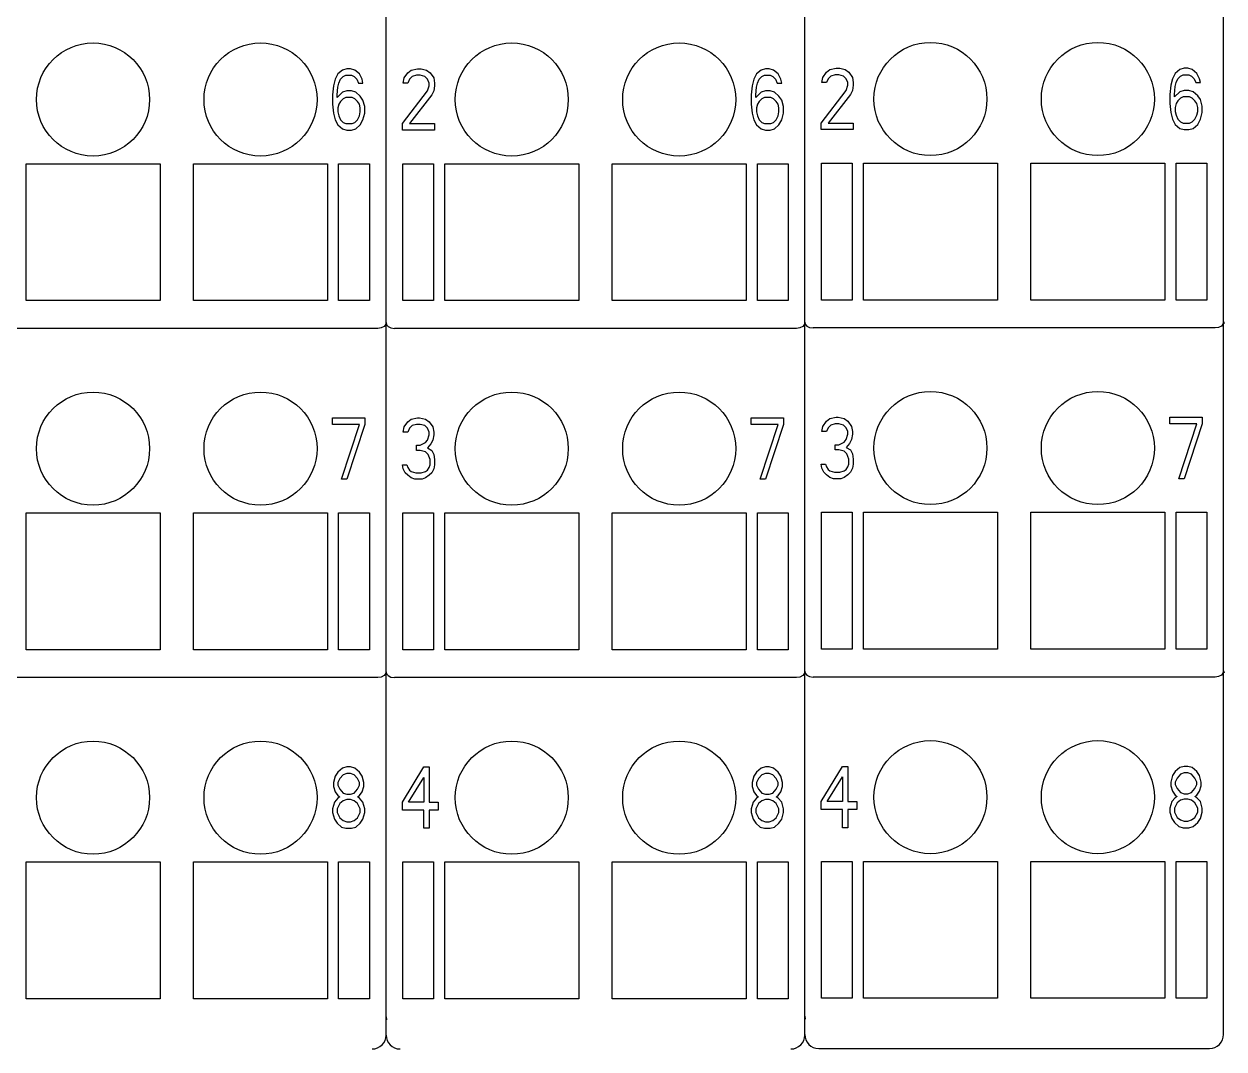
# Model space of a CAD drawing. Extents: x 10 to 952, y 6 to 232.
# Drawn here: x 792.17 to 823.58, y 109.78 to 136.6 of the extents above; entities that cross this region are included whole.
import ezdxf

# ---------------------------------------------------------------- set-up
doc = ezdxf.new("R2010")
doc.units = 0
doc.header["$LTSCALE"] = 5
doc.header["$MEASUREMENT"] = 0
doc.layers.get('0').update_dxf_attribs({"linetype": 'CONTINUOUS'})

msp = doc.modelspace()

# ---------------------------------------------------------------- linework, layer by layer
at = {"color": 7, "linetype": 'Continuous'}
for p, q in [((801.65, 110.143), (801.65, 205.864)), ((801.65, 110.143), (801.65, 205.864)), ((812.61, 110.157), (812.61, 205.878)), ((812.61, 110.143), (812.61, 205.864)), ((823.57, 110.17), (823.57, 205.891)), ((823.57, 110.157), (823.57, 205.878)), ((800.622, 135.426), (800.505, 135.392)), ((800.716, 135.426), (800.622, 135.426)), ((800.833, 135.392), (800.716, 135.426)), ((802.308, 135.392), (802.473, 135.426)), ((802.473, 135.426), (802.566, 135.426)), ((802.566, 135.426), (802.707, 135.392)), ((811.583, 135.426), (811.466, 135.392)), ((811.677, 135.426), (811.583, 135.426)), ((811.794, 135.392), (811.677, 135.426)), ((813.175, 135.338), (813.269, 135.407)), ((813.269, 135.407), (813.433, 135.441)), ((813.433, 135.441), (813.526, 135.441)), ((813.526, 135.441), (813.667, 135.407)), ((813.667, 135.407), (813.761, 135.338)), ((822.426, 135.407), (822.308, 135.304)), ((822.543, 135.441), (822.426, 135.407)), ((822.637, 135.441), (822.543, 135.441)), ((822.754, 135.407), (822.637, 135.441)), ((822.871, 135.304), (822.754, 135.407)), ((800.318, 135.153), (800.271, 134.982)), ((800.388, 135.29), (800.318, 135.153)), ((800.505, 135.392), (800.388, 135.29)), ((800.411, 135.05), (800.458, 135.153)), ((800.458, 135.153), (800.529, 135.221)), ((800.529, 135.221), (800.599, 135.255)), ((800.599, 135.255), (800.74, 135.255)), ((800.74, 135.255), (800.81, 135.221)), ((800.81, 135.221), (800.88, 135.153)), ((800.951, 135.29), (800.833, 135.392)), ((800.88, 135.153), (800.927, 135.05)), ((801.021, 135.153), (800.951, 135.29)), ((801.044, 135.05), (801.021, 135.153)), ((802.097, 135.05), (802.121, 135.187)), ((802.121, 135.187), (802.215, 135.324)), ((802.215, 135.324), (802.308, 135.392)), ((802.262, 135.153), (802.215, 135.05)), ((802.332, 135.221), (802.262, 135.153)), ((802.449, 135.255), (802.332, 135.221)), ((802.543, 135.255), (802.449, 135.255)), ((802.66, 135.221), (802.543, 135.255)), ((802.73, 135.153), (802.66, 135.221)), ((802.707, 135.392), (802.801, 135.324)), ((802.777, 135.05), (802.73, 135.153)), ((802.801, 135.324), (802.895, 135.187)), ((802.895, 135.187), (802.918, 135.05)), ((811.278, 135.153), (811.231, 134.982)), ((811.348, 135.29), (811.278, 135.153)), ((811.466, 135.392), (811.348, 135.29)), ((811.372, 135.05), (811.419, 135.153)), ((811.419, 135.153), (811.489, 135.221)), ((811.489, 135.221), (811.559, 135.255)), ((811.559, 135.255), (811.7, 135.255)), ((811.7, 135.255), (811.77, 135.221)), ((811.77, 135.221), (811.841, 135.153)), ((811.911, 135.29), (811.794, 135.392)), ((811.841, 135.153), (811.888, 135.05)), ((811.981, 135.153), (811.911, 135.29)), ((812.005, 135.05), (811.981, 135.153)), ((813.058, 135.064), (813.081, 135.201)), ((813.081, 135.201), (813.175, 135.338)), ((813.222, 135.167), (813.175, 135.064)), ((813.292, 135.235), (813.222, 135.167)), ((813.409, 135.27), (813.292, 135.235)), ((813.503, 135.27), (813.409, 135.27)), ((813.62, 135.235), (813.503, 135.27)), ((813.691, 135.167), (813.62, 135.235)), ((813.737, 135.064), (813.691, 135.167)), ((813.761, 135.338), (813.855, 135.201)), ((813.855, 135.201), (813.878, 135.064)), ((822.238, 135.167), (822.191, 134.996)), ((822.308, 135.304), (822.238, 135.167)), ((822.332, 135.064), (822.379, 135.167)), ((822.379, 135.167), (822.449, 135.235)), ((822.449, 135.235), (822.519, 135.27)), ((822.519, 135.27), (822.66, 135.27)), ((822.66, 135.27), (822.73, 135.235)), ((822.73, 135.235), (822.801, 135.167)), ((822.801, 135.167), (822.848, 135.064)), ((822.941, 135.167), (822.871, 135.304)), ((822.965, 135.064), (822.941, 135.167)), ((800.271, 134.982), (800.247, 134.742)), ((800.364, 134.742), (800.388, 134.948)), ((800.505, 134.811), (800.364, 134.674)), ((800.388, 134.948), (800.411, 135.05)), ((800.622, 134.845), (800.505, 134.811)), ((800.74, 134.845), (800.622, 134.845)), ((800.857, 134.811), (800.74, 134.845)), ((800.974, 134.708), (800.857, 134.811)), ((800.927, 135.05), (801.044, 135.05)), ((802.074, 133.99), (802.73, 134.845)), ((802.215, 135.05), (802.097, 135.05)), ((802.73, 134.845), (802.777, 134.982)), ((802.777, 134.982), (802.777, 135.05)), ((802.895, 134.845), (802.848, 134.742)), ((802.918, 134.982), (802.895, 134.845)), ((802.918, 135.05), (802.918, 134.982)), ((811.231, 134.982), (811.208, 134.742)), ((811.325, 134.742), (811.348, 134.948)), ((811.466, 134.811), (811.325, 134.674)), ((811.348, 134.948), (811.372, 135.05)), ((811.583, 134.845), (811.466, 134.811)), ((811.7, 134.845), (811.583, 134.845)), ((811.817, 134.811), (811.7, 134.845)), ((811.934, 134.708), (811.817, 134.811)), ((811.888, 135.05), (812.005, 135.05)), ((813.034, 134.004), (813.691, 134.859)), ((813.175, 135.064), (813.058, 135.064)), ((813.691, 134.859), (813.737, 134.996)), ((813.737, 134.996), (813.737, 135.064)), ((813.855, 134.859), (813.808, 134.757)), ((813.878, 134.996), (813.855, 134.859)), ((813.878, 135.064), (813.878, 134.996)), ((822.191, 134.996), (822.168, 134.757)), ((822.285, 134.757), (822.308, 134.962)), ((822.426, 134.825), (822.285, 134.688)), ((822.308, 134.962), (822.332, 135.064)), ((822.543, 134.859), (822.426, 134.825)), ((822.66, 134.859), (822.543, 134.859)), ((822.777, 134.825), (822.66, 134.859)), ((822.895, 134.722), (822.777, 134.825)), ((822.848, 135.064), (822.965, 135.064)), ((800.247, 134.742), (800.247, 134.503)), ((800.247, 134.503), (800.271, 134.264)), ((800.364, 134.674), (800.364, 134.742)), ((800.411, 134.503), (800.388, 134.4)), ((800.458, 134.571), (800.411, 134.503)), ((800.529, 134.64), (800.458, 134.571)), ((800.599, 134.674), (800.529, 134.64)), ((800.763, 134.674), (800.599, 134.674)), ((800.833, 134.64), (800.763, 134.674)), ((800.904, 134.571), (800.833, 134.64)), ((800.951, 134.503), (800.904, 134.571)), ((800.974, 134.4), (800.951, 134.503)), ((801.044, 134.606), (800.974, 134.708)), ((801.091, 134.435), (801.044, 134.606)), ((801.645, 134.658), (801.645, 132.575)), ((802.848, 134.742), (802.262, 133.99)), ((811.208, 134.742), (811.208, 134.503)), ((811.208, 134.503), (811.231, 134.264)), ((811.325, 134.674), (811.325, 134.742)), ((811.372, 134.503), (811.348, 134.4)), ((811.419, 134.571), (811.372, 134.503)), ((811.489, 134.64), (811.419, 134.571)), ((811.559, 134.674), (811.489, 134.64)), ((811.723, 134.674), (811.559, 134.674)), ((811.794, 134.64), (811.723, 134.674)), ((811.864, 134.571), (811.794, 134.64)), ((811.911, 134.503), (811.864, 134.571)), ((811.934, 134.4), (811.911, 134.503)), ((812.005, 134.606), (811.934, 134.708)), ((812.052, 134.435), (812.005, 134.606)), ((812.605, 134.672), (812.605, 132.589)), ((813.808, 134.757), (813.222, 134.004)), ((822.168, 134.757), (822.168, 134.517)), ((822.168, 134.517), (822.191, 134.278)), ((822.285, 134.688), (822.285, 134.757)), ((822.332, 134.517), (822.308, 134.415)), ((822.379, 134.586), (822.332, 134.517)), ((822.449, 134.654), (822.379, 134.586)), ((822.519, 134.688), (822.449, 134.654)), ((822.684, 134.688), (822.519, 134.688)), ((822.754, 134.654), (822.684, 134.688)), ((822.824, 134.586), (822.754, 134.654)), ((822.871, 134.517), (822.824, 134.586)), ((822.895, 134.415), (822.871, 134.517)), ((822.965, 134.62), (822.895, 134.722)), ((823.012, 134.449), (822.965, 134.62)), ((823.565, 134.685), (823.565, 132.602)), ((800.271, 134.264), (800.318, 134.093)), ((800.388, 134.4), (800.388, 134.298)), ((800.388, 134.298), (800.411, 134.195)), ((800.411, 134.195), (800.458, 134.093)), ((800.904, 134.093), (800.951, 134.195)), ((800.951, 134.195), (800.974, 134.298)), ((800.974, 134.298), (800.974, 134.4)), ((801.044, 134.093), (801.091, 134.264)), ((801.091, 134.264), (801.091, 134.435)), ((811.231, 134.264), (811.278, 134.093)), ((811.348, 134.4), (811.348, 134.298)), ((811.348, 134.298), (811.372, 134.195)), ((811.372, 134.195), (811.419, 134.093)), ((811.864, 134.093), (811.911, 134.195)), ((811.911, 134.195), (811.934, 134.298)), ((811.934, 134.298), (811.934, 134.4)), ((812.005, 134.093), (812.052, 134.264)), ((812.052, 134.264), (812.052, 134.435)), ((822.191, 134.278), (822.238, 134.107)), ((822.308, 134.415), (822.308, 134.312)), ((822.308, 134.312), (822.332, 134.209)), ((822.332, 134.209), (822.379, 134.107)), ((822.824, 134.107), (822.871, 134.209)), ((822.871, 134.209), (822.895, 134.312)), ((822.895, 134.312), (822.895, 134.415)), ((822.965, 134.107), (823.012, 134.278)), ((823.012, 134.278), (823.012, 134.449)), ((800.318, 134.093), (800.388, 133.956)), ((800.388, 133.956), (800.505, 133.853)), ((800.458, 134.093), (800.529, 134.024)), ((800.505, 133.853), (800.622, 133.819)), ((800.529, 134.024), (800.599, 133.99)), ((800.599, 133.99), (800.763, 133.99)), ((800.74, 133.819), (800.857, 133.853)), ((800.763, 133.99), (800.833, 134.024)), ((800.833, 134.024), (800.904, 134.093)), ((800.857, 133.853), (800.974, 133.956)), ((800.974, 133.956), (801.044, 134.093)), ((802.074, 133.819), (802.074, 133.99)), ((802.262, 133.99), (802.918, 133.99)), ((802.918, 133.99), (802.918, 133.819)), ((811.278, 134.093), (811.348, 133.956)), ((811.348, 133.956), (811.466, 133.853)), ((811.419, 134.093), (811.489, 134.024)), ((811.466, 133.853), (811.583, 133.819)), ((811.489, 134.024), (811.559, 133.99)), ((811.559, 133.99), (811.723, 133.99)), ((811.7, 133.819), (811.817, 133.853)), ((811.723, 133.99), (811.794, 134.024)), ((811.794, 134.024), (811.864, 134.093)), ((811.817, 133.853), (811.934, 133.956)), ((811.934, 133.956), (812.005, 134.093)), ((813.034, 133.833), (813.034, 134.004)), ((813.878, 133.833), (813.034, 133.833)), ((813.222, 134.004), (813.878, 134.004)), ((813.878, 134.004), (813.878, 133.833)), ((822.238, 134.107), (822.308, 133.97)), ((822.308, 133.97), (822.426, 133.867)), ((822.379, 134.107), (822.449, 134.038)), ((822.426, 133.867), (822.543, 133.833)), ((822.449, 134.038), (822.519, 134.004)), ((822.519, 134.004), (822.684, 134.004)), ((822.543, 133.833), (822.66, 133.833)), ((822.66, 133.833), (822.777, 133.867)), ((822.684, 134.004), (822.754, 134.038)), ((822.754, 134.038), (822.824, 134.107)), ((822.777, 133.867), (822.895, 133.97)), ((822.895, 133.97), (822.965, 134.107)), ((800.622, 133.819), (800.74, 133.819)), ((802.918, 133.819), (802.074, 133.819)), ((811.583, 133.819), (811.7, 133.819)), ((792.224, 129.36), (792.224, 132.941)), ((792.224, 132.941), (795.731, 132.941)), ((795.731, 132.941), (795.731, 129.36)), ((796.608, 129.36), (796.608, 132.941)), ((796.608, 132.941), (800.115, 132.941)), ((800.115, 132.941), (800.115, 129.36)), ((800.407, 129.36), (800.407, 132.941)), ((800.407, 132.941), (801.211, 132.941)), ((801.211, 132.941), (801.211, 129.36)), ((802.088, 129.36), (802.088, 132.941)), ((802.088, 132.941), (802.892, 132.941)), ((802.892, 132.941), (802.892, 129.36)), ((803.184, 129.36), (803.184, 132.941)), ((803.184, 132.941), (806.691, 132.941)), ((806.691, 132.941), (806.691, 129.36)), ((807.568, 129.36), (807.568, 132.941)), ((807.568, 132.941), (811.076, 132.941)), ((811.076, 132.941), (811.076, 129.36)), ((811.368, 129.36), (811.368, 132.941)), ((811.368, 132.941), (812.172, 132.941)), ((812.172, 132.941), (812.172, 129.36)), ((813.048, 129.374), (813.048, 132.955)), ((813.048, 132.955), (813.852, 132.955)), ((813.852, 132.955), (813.852, 129.374)), ((814.144, 129.374), (814.144, 132.955)), ((814.144, 132.955), (817.652, 132.955)), ((817.652, 132.955), (817.652, 129.374)), ((818.528, 129.374), (818.528, 132.955)), ((818.528, 132.955), (822.036, 132.955)), ((822.036, 132.955), (822.036, 129.374)), ((822.328, 129.374), (822.328, 132.955)), ((822.328, 132.955), (823.132, 132.955)), ((823.132, 132.955), (823.132, 129.374)), ((795.731, 129.36), (792.224, 129.36)), ((800.115, 129.36), (796.608, 129.36)), ((801.211, 129.36), (800.407, 129.36)), ((802.892, 129.36), (802.088, 129.36)), ((806.691, 129.36), (803.184, 129.36)), ((811.076, 129.36), (807.568, 129.36)), ((812.172, 129.36), (811.368, 129.36)), ((813.852, 129.374), (813.048, 129.374)), ((817.652, 129.374), (814.144, 129.374)), ((822.036, 129.374), (818.528, 129.374)), ((823.132, 129.374), (822.328, 129.374)), ((812.61, 128.797), (812.623, 128.744)), ((823.57, 128.797), (823.556, 128.744)), ((823.57, 128.81), (823.584, 128.757)), ((801.43, 128.629), (790.908, 128.629)), ((801.523, 128.644), (801.43, 128.629)), ((801.594, 128.68), (801.523, 128.644)), ((801.636, 128.729), (801.594, 128.68)), ((801.65, 128.783), (801.636, 128.729)), ((801.65, 128.783), (801.663, 128.729)), ((801.663, 128.729), (801.706, 128.68)), ((801.706, 128.68), (801.776, 128.644)), ((801.776, 128.644), (801.869, 128.629)), ((812.391, 128.629), (801.869, 128.629)), ((812.484, 128.644), (812.391, 128.629)), ((812.554, 128.68), (812.484, 128.644)), ((812.596, 128.729), (812.554, 128.68)), ((812.61, 128.783), (812.596, 128.729)), ((812.623, 128.744), (812.666, 128.695)), ((812.666, 128.695), (812.736, 128.658)), ((812.736, 128.658), (812.829, 128.644)), ((823.351, 128.644), (812.829, 128.644)), ((823.444, 128.658), (823.351, 128.644)), ((823.514, 128.695), (823.444, 128.658)), ((823.556, 128.744), (823.514, 128.695)), ((800.247, 126.122), (800.247, 126.293)), ((800.247, 126.293), (801.091, 126.293)), ((801.091, 126.293), (801.091, 126.122)), ((802.308, 126.259), (802.473, 126.293)), ((802.473, 126.293), (802.519, 126.293)), ((802.519, 126.293), (802.684, 126.259)), ((811.208, 126.122), (811.208, 126.293)), ((811.208, 126.293), (812.052, 126.293)), ((812.052, 126.293), (812.052, 126.122)), ((813.269, 126.273), (813.433, 126.307)), ((813.433, 126.307), (813.48, 126.307)), ((813.48, 126.307), (813.644, 126.273)), ((822.168, 126.136), (822.168, 126.307)), ((822.168, 126.307), (823.012, 126.307)), ((823.012, 126.307), (823.012, 126.136)), ((800.951, 126.122), (800.247, 126.122)), ((800.482, 124.685), (800.951, 126.122)), ((801.091, 126.122), (800.622, 124.685)), ((802.097, 125.917), (802.121, 126.053)), ((802.121, 126.053), (802.215, 126.19)), ((802.215, 126.19), (802.308, 126.259)), ((802.262, 126.019), (802.215, 125.917)), ((802.332, 126.088), (802.262, 126.019)), ((802.449, 126.122), (802.332, 126.088)), ((802.543, 126.122), (802.449, 126.122)), ((802.66, 126.088), (802.543, 126.122)), ((802.73, 126.019), (802.66, 126.088)), ((802.684, 126.259), (802.777, 126.19)), ((802.777, 125.917), (802.73, 126.019)), ((802.777, 126.19), (802.871, 126.053)), ((802.871, 126.053), (802.895, 125.917)), ((811.911, 126.122), (811.208, 126.122)), ((811.442, 124.685), (811.911, 126.122)), ((812.052, 126.122), (811.583, 124.685)), ((813.058, 125.931), (813.081, 126.068)), ((813.081, 126.068), (813.175, 126.204)), ((813.175, 126.204), (813.269, 126.273)), ((813.222, 126.033), (813.175, 125.931)), ((813.292, 126.102), (813.222, 126.033)), ((813.409, 126.136), (813.292, 126.102)), ((813.503, 126.136), (813.409, 126.136)), ((813.62, 126.102), (813.503, 126.136)), ((813.691, 126.033), (813.62, 126.102)), ((813.644, 126.273), (813.737, 126.204)), ((813.737, 125.931), (813.691, 126.033)), ((813.737, 126.204), (813.831, 126.068)), ((813.831, 126.068), (813.855, 125.931)), ((822.871, 126.136), (822.168, 126.136)), ((822.402, 124.7), (822.871, 126.136)), ((823.012, 126.136), (822.543, 124.7)), ((802.215, 125.917), (802.097, 125.917)), ((802.684, 125.643), (802.73, 125.711)), ((802.73, 125.711), (802.777, 125.848)), ((802.777, 125.848), (802.777, 125.917)), ((802.871, 125.711), (802.824, 125.609)), ((802.895, 125.848), (802.871, 125.711)), ((802.895, 125.917), (802.895, 125.848)), ((813.175, 125.931), (813.058, 125.931)), ((813.503, 125.589), (813.644, 125.657)), ((813.644, 125.657), (813.691, 125.726)), ((813.691, 125.726), (813.737, 125.862)), ((813.737, 125.862), (813.737, 125.931)), ((813.831, 125.726), (813.784, 125.623)), ((813.855, 125.862), (813.831, 125.726)), ((813.855, 125.931), (813.855, 125.862)), ((802.449, 125.438), (802.449, 125.575)), ((802.449, 125.575), (802.543, 125.575)), ((802.543, 125.438), (802.449, 125.438)), ((802.543, 125.575), (802.684, 125.643)), ((802.684, 125.404), (802.543, 125.438)), ((802.754, 125.335), (802.684, 125.404)), ((802.824, 125.609), (802.73, 125.506)), ((802.73, 125.506), (802.848, 125.438)), ((802.848, 125.438), (802.895, 125.335)), ((813.409, 125.452), (813.409, 125.589)), ((813.409, 125.589), (813.503, 125.589)), ((813.503, 125.452), (813.409, 125.452)), ((813.644, 125.418), (813.503, 125.452)), ((813.714, 125.349), (813.644, 125.418)), ((813.784, 125.623), (813.691, 125.52)), ((813.691, 125.52), (813.808, 125.452)), ((813.761, 125.213), (813.714, 125.349)), ((813.808, 125.452), (813.855, 125.349)), ((813.855, 125.349), (813.878, 125.213)), ((802.097, 124.959), (802.074, 125.061)), ((802.074, 125.061), (802.191, 125.061)), ((802.191, 125.061), (802.215, 124.993)), ((802.801, 125.198), (802.754, 125.335)), ((802.777, 124.993), (802.801, 125.061)), ((802.801, 125.061), (802.801, 125.198)), ((802.895, 125.335), (802.918, 125.198)), ((802.918, 125.061), (802.895, 124.959)), ((802.918, 125.198), (802.918, 125.061)), ((813.058, 124.973), (813.034, 125.076)), ((813.034, 125.076), (813.151, 125.076)), ((813.151, 125.076), (813.175, 125.007)), ((813.737, 125.007), (813.761, 125.076)), ((813.761, 125.076), (813.761, 125.213)), ((813.878, 125.076), (813.855, 124.973)), ((813.878, 125.213), (813.878, 125.076)), ((802.144, 124.856), (802.097, 124.959)), ((802.215, 124.788), (802.144, 124.856)), ((802.215, 124.993), (802.262, 124.925)), ((802.308, 124.719), (802.215, 124.788)), ((802.262, 124.925), (802.308, 124.89)), ((802.308, 124.89), (802.426, 124.856)), ((802.402, 124.685), (802.308, 124.719)), ((802.426, 124.856), (802.566, 124.856)), ((802.566, 124.856), (802.684, 124.89)), ((802.684, 124.719), (802.59, 124.685)), ((802.684, 124.89), (802.73, 124.925)), ((802.777, 124.788), (802.684, 124.719)), ((802.73, 124.925), (802.777, 124.993)), ((802.848, 124.856), (802.777, 124.788)), ((802.895, 124.959), (802.848, 124.856)), ((813.104, 124.871), (813.058, 124.973)), ((813.175, 124.802), (813.104, 124.871)), ((813.175, 125.007), (813.222, 124.939)), ((813.269, 124.734), (813.175, 124.802)), ((813.222, 124.939), (813.269, 124.905)), ((813.269, 124.905), (813.386, 124.871)), ((813.362, 124.7), (813.269, 124.734)), ((813.386, 124.871), (813.526, 124.871)), ((813.526, 124.871), (813.644, 124.905)), ((813.644, 124.734), (813.55, 124.7)), ((813.644, 124.905), (813.691, 124.939)), ((813.737, 124.802), (813.644, 124.734)), ((813.691, 124.939), (813.737, 125.007)), ((813.808, 124.871), (813.737, 124.802)), ((813.855, 124.973), (813.808, 124.871)), ((800.622, 124.685), (800.482, 124.685)), ((802.59, 124.685), (802.402, 124.685)), ((811.583, 124.685), (811.442, 124.685)), ((813.55, 124.7), (813.362, 124.7)), ((822.543, 124.7), (822.402, 124.7)), ((792.224, 120.226), (792.224, 123.807)), ((792.224, 123.807), (795.731, 123.807)), ((795.731, 123.807), (795.731, 120.226)), ((796.608, 120.226), (796.608, 123.807)), ((796.608, 123.807), (800.115, 123.807)), ((800.115, 123.807), (800.115, 120.226)), ((800.407, 120.226), (800.407, 123.807)), ((800.407, 123.807), (801.211, 123.807)), ((801.211, 123.807), (801.211, 120.226)), ((802.088, 120.226), (802.088, 123.807)), ((802.088, 123.807), (802.892, 123.807)), ((802.892, 123.807), (802.892, 120.226)), ((803.184, 120.226), (803.184, 123.807)), ((803.184, 123.807), (806.691, 123.807)), ((806.691, 123.807), (806.691, 120.226)), ((807.568, 120.226), (807.568, 123.807)), ((807.568, 123.807), (811.076, 123.807)), ((811.076, 123.807), (811.076, 120.226)), ((811.368, 120.226), (811.368, 123.807)), ((811.368, 123.807), (812.172, 123.807)), ((812.172, 123.807), (812.172, 120.226)), ((813.048, 120.241), (813.048, 123.821)), ((813.048, 123.821), (813.852, 123.821)), ((813.852, 123.821), (813.852, 120.241)), ((814.144, 120.241), (814.144, 123.821)), ((814.144, 123.821), (817.652, 123.821)), ((817.652, 123.821), (817.652, 120.241)), ((818.528, 120.241), (818.528, 123.821)), ((818.528, 123.821), (822.036, 123.821)), ((822.036, 123.821), (822.036, 120.241)), ((822.328, 120.241), (822.328, 123.821)), ((822.328, 123.821), (823.132, 123.821)), ((823.132, 123.821), (823.132, 120.241)), ((795.731, 120.226), (792.224, 120.226)), ((800.115, 120.226), (796.608, 120.226)), ((801.211, 120.226), (800.407, 120.226)), ((802.892, 120.226), (802.088, 120.226)), ((806.691, 120.226), (803.184, 120.226)), ((811.076, 120.226), (807.568, 120.226)), ((812.172, 120.226), (811.368, 120.226)), ((813.852, 120.241), (813.048, 120.241)), ((817.652, 120.241), (814.144, 120.241)), ((822.036, 120.241), (818.528, 120.241)), ((823.132, 120.241), (822.328, 120.241)), ((801.43, 119.496), (790.908, 119.496)), ((801.523, 119.51), (801.43, 119.496)), ((801.594, 119.547), (801.523, 119.51)), ((801.636, 119.596), (801.594, 119.547)), ((801.65, 119.649), (801.636, 119.596)), ((801.65, 119.649), (801.663, 119.596)), ((801.663, 119.596), (801.706, 119.547)), ((801.706, 119.547), (801.776, 119.51)), ((801.776, 119.51), (801.869, 119.496)), ((812.391, 119.496), (801.869, 119.496)), ((812.484, 119.51), (812.391, 119.496)), ((812.554, 119.547), (812.484, 119.51)), ((812.596, 119.596), (812.554, 119.547)), ((812.61, 119.649), (812.596, 119.596)), ((812.61, 119.664), (812.623, 119.61)), ((812.623, 119.61), (812.666, 119.561)), ((812.666, 119.561), (812.736, 119.525)), ((812.736, 119.525), (812.829, 119.51)), ((823.351, 119.51), (812.829, 119.51)), ((823.444, 119.525), (823.351, 119.51)), ((823.514, 119.561), (823.444, 119.525)), ((823.556, 119.61), (823.514, 119.561)), ((823.57, 119.664), (823.556, 119.61)), ((823.57, 119.676), (823.584, 119.623)), ((800.318, 116.92), (800.271, 116.749)), ((800.388, 117.022), (800.318, 116.92)), ((800.505, 117.125), (800.388, 117.022)), ((800.529, 116.954), (800.435, 116.851)), ((800.622, 117.159), (800.505, 117.125)), ((800.622, 116.988), (800.529, 116.954)), ((800.716, 117.159), (800.622, 117.159)), ((800.716, 116.988), (800.622, 116.988)), ((800.833, 117.125), (800.716, 117.159)), ((800.81, 116.954), (800.716, 116.988)), ((800.904, 116.851), (800.81, 116.954)), ((800.951, 117.022), (800.833, 117.125)), ((801.021, 116.92), (800.951, 117.022)), ((801.068, 116.749), (801.021, 116.92)), ((802.074, 116.236), (802.637, 117.159)), ((802.238, 116.236), (802.637, 116.885)), ((802.637, 117.159), (802.777, 117.159)), ((802.637, 116.885), (802.637, 116.236)), ((802.777, 117.159), (802.777, 116.236)), ((811.278, 116.92), (811.231, 116.749)), ((811.348, 117.022), (811.278, 116.92)), ((811.466, 117.125), (811.348, 117.022)), ((811.489, 116.954), (811.395, 116.851)), ((811.583, 117.159), (811.466, 117.125)), ((811.583, 116.988), (811.489, 116.954)), ((811.677, 117.159), (811.583, 117.159)), ((811.677, 116.988), (811.583, 116.988)), ((811.794, 117.125), (811.677, 117.159)), ((811.77, 116.954), (811.677, 116.988)), ((811.864, 116.851), (811.77, 116.954)), ((811.911, 117.022), (811.794, 117.125)), ((811.981, 116.92), (811.911, 117.022)), ((812.028, 116.749), (811.981, 116.92)), ((813.034, 116.25), (813.597, 117.173)), ((813.198, 116.25), (813.597, 116.9)), ((813.597, 117.173), (813.737, 117.173)), ((813.597, 116.9), (813.597, 116.25)), ((813.737, 117.173), (813.737, 116.25)), ((822.238, 116.934), (822.191, 116.763)), ((822.308, 117.037), (822.238, 116.934)), ((822.426, 117.139), (822.308, 117.037)), ((822.355, 116.866), (822.308, 116.763)), ((822.449, 116.968), (822.355, 116.866)), ((822.543, 117.173), (822.426, 117.139)), ((822.543, 117.002), (822.449, 116.968)), ((822.637, 117.173), (822.543, 117.173)), ((822.637, 117.002), (822.543, 117.002)), ((822.754, 117.139), (822.637, 117.173)), ((822.73, 116.968), (822.637, 117.002)), ((822.824, 116.866), (822.73, 116.968)), ((822.871, 117.037), (822.754, 117.139)), ((822.871, 116.763), (822.824, 116.866)), ((822.941, 116.934), (822.871, 117.037)), ((822.988, 116.763), (822.941, 116.934)), ((800.271, 116.749), (800.271, 116.646)), ((800.271, 116.646), (800.318, 116.509)), ((800.435, 116.851), (800.388, 116.749)), ((800.388, 116.749), (800.388, 116.68)), ((800.388, 116.68), (800.435, 116.578)), ((800.435, 116.578), (800.529, 116.475)), ((800.81, 116.475), (800.904, 116.578)), ((800.951, 116.749), (800.904, 116.851)), ((800.904, 116.578), (800.951, 116.68)), ((800.951, 116.68), (800.951, 116.749)), ((801.021, 116.509), (801.068, 116.646)), ((801.068, 116.646), (801.068, 116.749)), ((811.231, 116.749), (811.231, 116.646)), ((811.231, 116.646), (811.278, 116.509)), ((811.395, 116.851), (811.348, 116.749)), ((811.348, 116.749), (811.348, 116.68)), ((811.348, 116.68), (811.395, 116.578)), ((811.395, 116.578), (811.489, 116.475)), ((811.77, 116.475), (811.864, 116.578)), ((811.911, 116.749), (811.864, 116.851)), ((811.864, 116.578), (811.911, 116.68)), ((811.911, 116.68), (811.911, 116.749)), ((811.981, 116.509), (812.028, 116.646)), ((812.028, 116.646), (812.028, 116.749)), ((822.191, 116.763), (822.191, 116.66)), ((822.191, 116.66), (822.238, 116.524)), ((822.308, 116.763), (822.308, 116.695)), ((822.308, 116.695), (822.355, 116.592)), ((822.355, 116.592), (822.449, 116.489)), ((822.73, 116.489), (822.824, 116.592)), ((822.824, 116.592), (822.871, 116.695)), ((822.871, 116.695), (822.871, 116.763)), ((822.941, 116.524), (822.988, 116.66)), ((822.988, 116.66), (822.988, 116.763)), ((800.294, 116.236), (800.247, 116.065)), ((800.388, 116.338), (800.294, 116.236)), ((800.318, 116.509), (800.388, 116.407)), ((800.388, 116.407), (800.435, 116.372)), ((800.435, 116.372), (800.388, 116.338)), ((800.529, 116.27), (800.435, 116.201)), ((800.529, 116.475), (800.622, 116.441)), ((800.622, 116.304), (800.529, 116.27)), ((800.622, 116.441), (800.716, 116.441)), ((800.716, 116.304), (800.622, 116.304)), ((800.716, 116.441), (800.81, 116.475)), ((800.81, 116.27), (800.716, 116.304)), ((800.904, 116.201), (800.81, 116.27)), ((800.904, 116.372), (800.951, 116.407)), ((800.951, 116.338), (800.904, 116.372)), ((800.951, 116.407), (801.021, 116.509)), ((801.044, 116.236), (800.951, 116.338)), ((801.091, 116.065), (801.044, 116.236)), ((802.074, 116.03), (802.074, 116.236)), ((802.637, 116.236), (802.238, 116.236)), ((802.777, 116.236), (803.012, 116.236)), ((803.012, 116.236), (803.012, 116.03)), ((811.255, 116.236), (811.208, 116.065)), ((811.348, 116.338), (811.255, 116.236)), ((811.278, 116.509), (811.348, 116.407)), ((811.348, 116.407), (811.395, 116.372)), ((811.395, 116.372), (811.348, 116.338)), ((811.489, 116.27), (811.395, 116.201)), ((811.489, 116.475), (811.583, 116.441)), ((811.583, 116.304), (811.489, 116.27)), ((811.583, 116.441), (811.677, 116.441)), ((811.677, 116.304), (811.583, 116.304)), ((811.677, 116.441), (811.77, 116.475)), ((811.77, 116.27), (811.677, 116.304)), ((811.864, 116.201), (811.77, 116.27)), ((811.864, 116.372), (811.911, 116.407)), ((811.911, 116.338), (811.864, 116.372)), ((811.911, 116.407), (811.981, 116.509)), ((812.005, 116.236), (811.911, 116.338)), ((812.052, 116.065), (812.005, 116.236)), ((813.034, 116.045), (813.034, 116.25)), ((813.597, 116.25), (813.198, 116.25)), ((813.737, 116.25), (813.972, 116.25)), ((813.972, 116.25), (813.972, 116.045)), ((822.215, 116.25), (822.168, 116.079)), ((822.308, 116.353), (822.215, 116.25)), ((822.238, 116.524), (822.308, 116.421)), ((822.308, 116.421), (822.355, 116.387)), ((822.355, 116.387), (822.308, 116.353)), ((822.449, 116.284), (822.355, 116.216)), ((822.449, 116.489), (822.543, 116.455)), ((822.543, 116.318), (822.449, 116.284)), ((822.543, 116.455), (822.637, 116.455)), ((822.637, 116.318), (822.543, 116.318)), ((822.637, 116.455), (822.73, 116.489)), ((822.73, 116.284), (822.637, 116.318)), ((822.824, 116.216), (822.73, 116.284)), ((822.824, 116.387), (822.871, 116.421)), ((822.871, 116.353), (822.824, 116.387)), ((822.871, 116.421), (822.941, 116.524)), ((822.965, 116.25), (822.871, 116.353)), ((823.012, 116.079), (822.965, 116.25)), ((800.247, 116.065), (800.247, 115.962)), ((800.247, 115.962), (800.294, 115.791)), ((800.435, 116.201), (800.364, 116.065)), ((800.364, 116.065), (800.364, 115.962)), ((800.364, 115.962), (800.435, 115.825)), ((800.974, 116.065), (800.904, 116.201)), ((800.904, 115.825), (800.974, 115.962)), ((800.974, 115.962), (800.974, 116.065)), ((801.044, 115.791), (801.091, 115.962)), ((801.091, 115.962), (801.091, 116.065)), ((802.637, 116.03), (802.074, 116.03)), ((802.637, 115.552), (802.637, 116.03)), ((802.777, 116.03), (802.777, 115.552)), ((803.012, 116.03), (802.777, 116.03)), ((811.208, 116.065), (811.208, 115.962)), ((811.208, 115.962), (811.255, 115.791)), ((811.395, 116.201), (811.325, 116.065)), ((811.325, 116.065), (811.325, 115.962)), ((811.325, 115.962), (811.395, 115.825)), ((811.934, 116.065), (811.864, 116.201)), ((811.864, 115.825), (811.934, 115.962)), ((811.934, 115.962), (811.934, 116.065)), ((812.005, 115.791), (812.052, 115.962)), ((812.052, 115.962), (812.052, 116.065)), ((813.597, 116.045), (813.034, 116.045)), ((813.597, 115.566), (813.597, 116.045)), ((813.737, 116.045), (813.737, 115.566)), ((813.972, 116.045), (813.737, 116.045)), ((822.168, 116.079), (822.168, 115.976)), ((822.168, 115.976), (822.215, 115.805)), ((822.355, 116.216), (822.285, 116.079)), ((822.285, 116.079), (822.285, 115.976)), ((822.285, 115.976), (822.355, 115.839)), ((822.895, 116.079), (822.824, 116.216)), ((822.824, 115.839), (822.895, 115.976)), ((822.895, 115.976), (822.895, 116.079)), ((822.965, 115.805), (823.012, 115.976)), ((823.012, 115.976), (823.012, 116.079)), ((800.294, 115.791), (800.364, 115.688)), ((800.364, 115.688), (800.482, 115.586)), ((800.435, 115.825), (800.529, 115.757)), ((800.529, 115.757), (800.622, 115.723)), ((800.622, 115.723), (800.716, 115.723)), ((800.716, 115.723), (800.81, 115.757)), ((800.81, 115.757), (800.904, 115.825)), ((800.857, 115.586), (800.974, 115.688)), ((800.974, 115.688), (801.044, 115.791)), ((811.255, 115.791), (811.325, 115.688)), ((811.325, 115.688), (811.442, 115.586)), ((811.395, 115.825), (811.489, 115.757)), ((811.489, 115.757), (811.583, 115.723)), ((811.583, 115.723), (811.677, 115.723)), ((811.677, 115.723), (811.77, 115.757)), ((811.77, 115.757), (811.864, 115.825)), ((811.817, 115.586), (811.934, 115.688)), ((811.934, 115.688), (812.005, 115.791)), ((822.215, 115.805), (822.285, 115.703)), ((822.285, 115.703), (822.402, 115.6)), ((822.355, 115.839), (822.449, 115.771)), ((822.449, 115.771), (822.543, 115.737)), ((822.543, 115.737), (822.637, 115.737)), ((822.637, 115.737), (822.73, 115.771)), ((822.73, 115.771), (822.824, 115.839)), ((822.777, 115.6), (822.895, 115.703)), ((822.895, 115.703), (822.965, 115.805)), ((800.482, 115.586), (800.599, 115.552)), ((800.599, 115.552), (800.74, 115.552)), ((800.74, 115.552), (800.857, 115.586)), ((802.777, 115.552), (802.637, 115.552)), ((811.442, 115.586), (811.559, 115.552)), ((811.559, 115.552), (811.7, 115.552)), ((811.7, 115.552), (811.817, 115.586)), ((813.737, 115.566), (813.597, 115.566)), ((822.402, 115.6), (822.519, 115.566)), ((822.519, 115.566), (822.66, 115.566)), ((822.66, 115.566), (822.777, 115.6)), ((792.224, 111.093), (792.224, 114.673)), ((792.224, 114.673), (795.731, 114.673)), ((795.731, 114.673), (795.731, 111.093)), ((796.608, 111.093), (796.608, 114.673)), ((796.608, 114.673), (800.115, 114.673)), ((800.115, 114.673), (800.115, 111.093)), ((800.407, 111.093), (800.407, 114.673)), ((800.407, 114.673), (801.211, 114.673)), ((801.211, 114.673), (801.211, 111.093)), ((802.088, 111.093), (802.088, 114.673)), ((802.088, 114.673), (802.892, 114.673)), ((802.892, 114.673), (802.892, 111.093)), ((803.184, 111.093), (803.184, 114.673)), ((803.184, 114.673), (806.691, 114.673)), ((806.691, 114.673), (806.691, 111.093)), ((807.568, 111.093), (807.568, 114.673)), ((807.568, 114.673), (811.076, 114.673)), ((811.076, 114.673), (811.076, 111.093)), ((811.368, 111.093), (811.368, 114.673)), ((811.368, 114.673), (812.172, 114.673)), ((812.172, 114.673), (812.172, 111.093)), ((813.048, 111.107), (813.048, 114.687)), ((813.048, 114.687), (813.852, 114.687)), ((813.852, 114.687), (813.852, 111.107)), ((814.144, 111.107), (814.144, 114.687)), ((814.144, 114.687), (817.652, 114.687)), ((817.652, 114.687), (817.652, 111.107)), ((818.528, 111.107), (818.528, 114.687)), ((818.528, 114.687), (822.036, 114.687)), ((822.036, 114.687), (822.036, 111.107)), ((822.328, 111.107), (822.328, 114.687)), ((822.328, 114.687), (823.132, 114.687)), ((823.132, 114.687), (823.132, 111.107)), ((795.731, 111.093), (792.224, 111.093)), ((800.115, 111.093), (796.608, 111.093)), ((801.211, 111.093), (800.407, 111.093)), ((802.892, 111.093), (802.088, 111.093)), ((806.691, 111.093), (803.184, 111.093)), ((811.076, 111.093), (807.568, 111.093)), ((812.172, 111.093), (811.368, 111.093)), ((813.852, 111.107), (813.048, 111.107)), ((817.652, 111.107), (814.144, 111.107)), ((822.036, 111.107), (818.528, 111.107)), ((823.132, 111.107), (822.328, 111.107)), ((801.65, 110.618), (801.663, 110.541)), ((812.61, 110.633), (812.623, 110.555)), ((812.975, 109.792), (823.205, 109.792))]:
    msp.add_line(p, q, dxfattribs=at)
for centre in [(793.977, 134.621), (798.362, 134.621), (804.938, 134.621), (809.322, 134.621), (815.898, 134.635), (820.282, 134.635), (793.977, 125.487), (798.362, 125.487), (804.938, 125.487), (809.322, 125.487), (815.898, 125.502), (820.282, 125.502), (793.977, 116.354), (798.362, 116.354), (804.938, 116.354), (809.322, 116.354), (815.898, 116.368), (820.282, 116.368)]:
    msp.add_circle(centre, 1.48, dxfattribs=at)
for centre, start, end in [((801.284, 110.143), 270, 0), ((802.015, 110.143), 180, 270), ((812.245, 110.143), 270, 0), ((812.975, 110.157), 180, 270), ((823.205, 110.157), 270, 0)]:
    msp.add_arc(centre, 0.365, start, end, dxfattribs=at)

doc.saveas('drawing.dxf')
